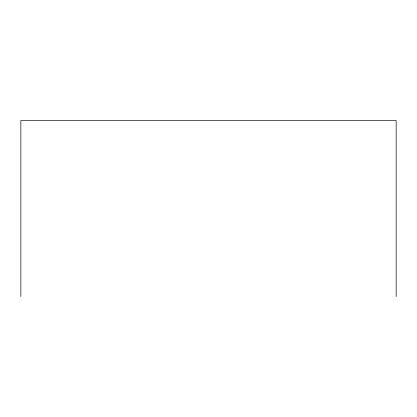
<?xml version="1.0" encoding="UTF-8"?>
<svg xmlns="http://www.w3.org/2000/svg" width="417" height="417" viewBox="0 0 417 417"><rect width="100%" height="100%" fill="white"/><g stroke="black" fill="none" stroke-linecap="round" stroke-linejoin="round"><path stroke-width="0.63" d="M396.15 296.565L396.15 120.435L20.85 120.435L20.85 296.565"/></g></svg>
